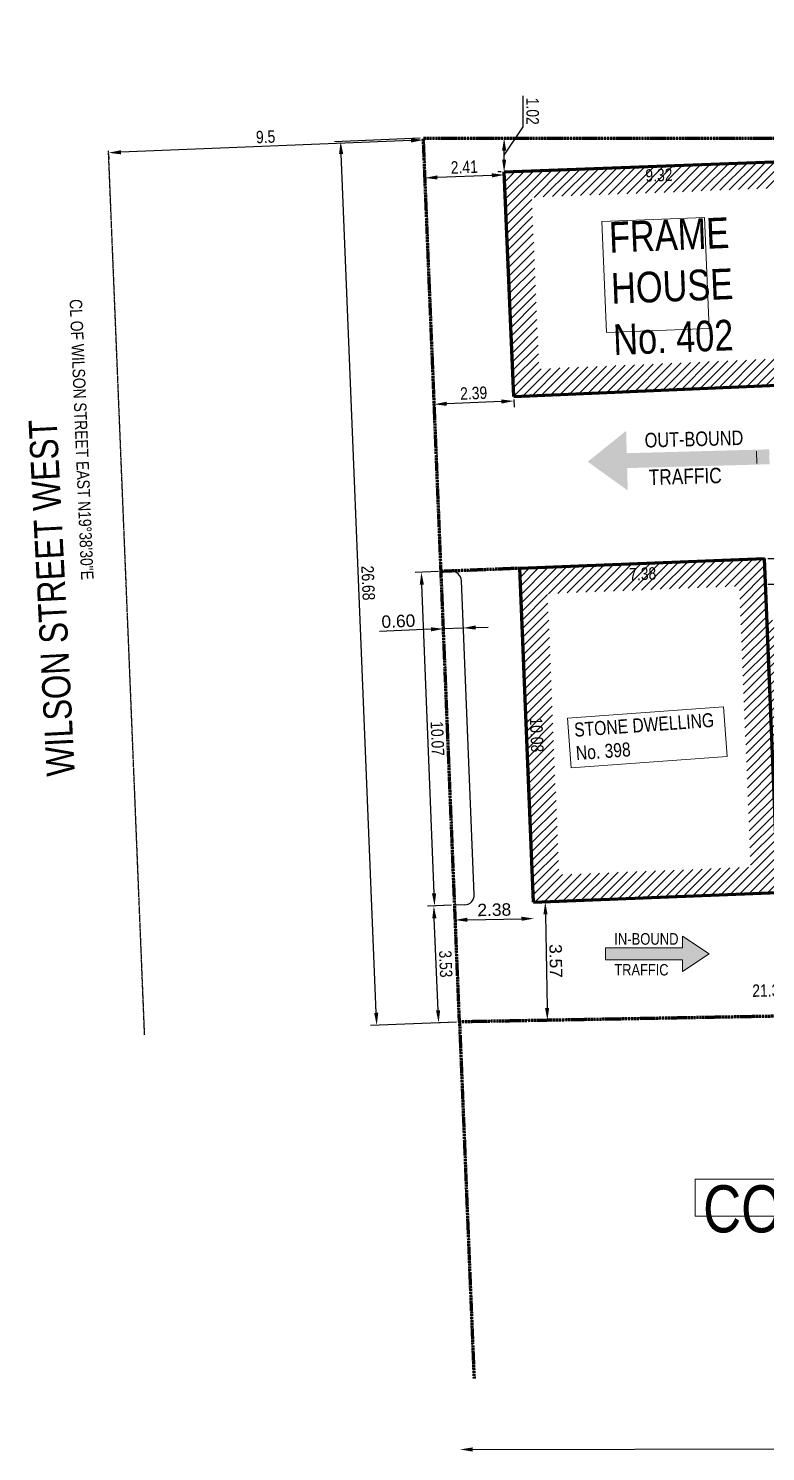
# Model space of a CAD drawing. Header units: metres. Extents: x -131662 to -32229, y -64241 to -2112.
# Drawn here: x -131662 to -109444, y -47651 to -4724 of the extents above; entities that cross this region are included whole.
import ezdxf

# ---------------------------------------------------------------- set-up
doc = ezdxf.new("R2010")
doc.units = ezdxf.units.M
doc.linetypes.add('ACAD_ISO08W100', pattern=[36, 24, -3, 6, -3])
doc.linetypes.add('ACAD_ISO09W100', pattern=[45, 24, -3, 6, -3, 6, -3])
for name, color, linetype, lineweight in [('C-ANNOTATIONS', 1, 'Continuous', 9), ('LR-BUILDING', 7, 'Continuous', 70), ('LR-CURB', 6, 'Continuous', 25), ('LR-HATCH', 9, 'Continuous', 0), ('LR-PROPERTY LINE', 4, 'ACAD_ISO09W100', 70)]:
    doc.layers.add(name, color=color, linetype=linetype, lineweight=lineweight)
doc.layers.add('LR- STREET', color=6, linetype='ACAD_ISO08W100')
doc.styles.add('300 Title Text', font='arial.ttf', dxfattribs={"width": 0.8, "height": 700})
doc.styles.add('Dimension Text', font='arial.ttf', dxfattribs={"width": 0.8})
doc.styles.add('DRAWING TEXT HIGH', font='arial.ttf', dxfattribs={"width": 0.8, "height": 2.5})
doc.styles.get("Standard").update_dxf_attribs({"font": 'arial.ttf'})
doc.styles.add('TITLE TEXT', font='arial.ttf', dxfattribs={"width": 0.8, "height": 3.5})
doc.dimstyles.new('Copy of DIM 150 - LENIN', dxfattribs={"dimscale": 150, "dimtxt": 2.5, "dimasz": 2.5, "dimexe": 1.25, "dimexo": 0.625, "dimtad": 1, "dimlfac": 0.001, "dimdsep": 46, "dimtxsty": 'Dimension Text', "dimcen": 2.5, "dimclrd": 256, "dimclre": 256, "dimclrt": 256, "dimadec": 0, "dimazin": 0, "dimtfac": 1, "dimtmove": 0, "dimatfit": 3, "dimfxl": 1, "dimarcsym": 0})
doc.dimstyles.new('DIM 150 - 2', dxfattribs={"dimscale": 150, "dimtxt": 2.5, "dimasz": 2.5, "dimexe": 1.25, "dimexo": 0.625, "dimtad": 1, "dimlfac": 0.001, "dimzin": 1, "dimdsep": 46, "dimtxsty": 'Standard', "dimcen": 2.5, "dimse1": 1, "dimse2": 1, "dimclrd": 256, "dimclre": 256, "dimclrt": 256, "dimadec": 0, "dimazin": 0, "dimtfac": 1, "dimtmove": 0, "dimatfit": 3, "dimfxl": 1, "dimarcsym": 0})
doc.dimstyles.new('DIM 150 - LR', dxfattribs={"dimscale": 150, "dimtxt": 2.5, "dimasz": 2.5, "dimexe": 1.25, "dimexo": 0.625, "dimtad": 1, "dimlfac": 0.001, "dimdsep": 46, "dimtxsty": 'Dimension Text', "dimcen": 2.5, "dimse1": 1, "dimse2": 1, "dimsd1": 1, "dimsd2": 1, "dimclrd": 256, "dimclre": 256, "dimclrt": 256, "dimadec": 0, "dimazin": 0, "dimtfac": 1, "dimtmove": 0, "dimatfit": 3, "dimfxl": 1, "dimarcsym": 0})

# ---------------------------------------------------------------- blocks, each defined once
blk = doc.blocks.new('OUTBOUND ARROW')
at = {"layer": 'C-ANNOTATIONS'}
h = blk.add_hatch(color=256, dxfattribs=at)
h.dxf.hatch_style = 1
h.paths.add_polyline_path([(973, -337), (7649, -337), (7649, 362), (973, 362), (973, 1411), (-864, 12), (973, -1386)])
blk.add_line((7058, 290), (7058, -290), dxfattribs=at)
at = {"layer": 'C-ANNOTATIONS', "attachment_point": 1, "style": 'TITLE TEXT'}
for s, insert, char_height, width in [('OUT-BOUND', (1828, 1286), 683.1, 3343.99), ('TRAFFIC', (1972, -434), 724.6, 3547.17)]:
    blk.add_mtext(s, dxfattribs=dict(at, insert=insert, char_height=char_height, width=width))
blk = doc.blocks.new('IN-BOUND TRAFFIC ARROW')
h = blk.add_hatch(color=1)
h.dxf.hatch_style = 1
h.paths.add_polyline_path([(-3355, 2023), (-3355, 997), (-10229, 983), (-10226, -72), (-3355, -86), (-3355, -1111), (-981, 456)])
for p, q in [((-3355, 997), (-3355, 2023)), ((-3355, 2023), (-981, 456)), ((-10229, 983), (-3355, 997)), ((-10229, 983), (-10226, -72)), ((-3355, -1111), (-981, 456)), ((-10229, -72), (-3355, -86)), ((-3355, -86), (-3355, -1111))]:
    blk.add_line(p, q)
at = {"layer": 'C-ANNOTATIONS', "attachment_point": 1, "style": 'DRAWING TEXT HIGH'}
for s, insert, char_height, width in [('IN-BOUND', (-9446, 2308), 1037.8, 5773), ('TRAFFIC', (-9437, -452), 1024.5, 4280.31)]:
    blk.add_mtext(s, dxfattribs=dict(at, insert=insert, char_height=char_height, width=width))
blk = doc.blocks.new('COMMERCIAL')
at = {"layer": 'C-ANNOTATIONS'}
blk.add_lwpolyline([(-2188, 427), (2188, 427), (2188, -427), (-2188, -427)], close=True, dxfattribs=at)
at = {"layer": 'C-ANNOTATIONS', "insert": (-2004, 284), "char_height": 1087.5, "width": 20.47, "attachment_point": 1, "style": '300 Title Text'}
blk.add_mtext('COMMERCIAL', dxfattribs=at)
blk = doc.blocks.new('A$C99141396')
at = {"layer": 'LR-BUILDING'}
blk.add_blockref('COMMERCIAL', (2188, 427), dxfattribs=at)
blk = doc.blocks.new('*D111')
at = {"layer": 'Defpoints', "color": 0, "transparency": 16777216}
for p in [(-116846, -21008), (-109471, -20717), (-109448, -21317)]:
    blk.add_point(p, dxfattribs=at)
at = {"layer": 'C-ANNOTATIONS', "transparency": 16777216, "insert": (-113146, -21178), "char_height": 375, "attachment_point": 5, "rotation": 2.2659, "style": 'Dimension Text'}
blk.add_mtext('7.38', dxfattribs=at)
blk = doc.blocks.new('*D112')
at = {"layer": 'Defpoints', "color": 0, "transparency": 16777216}
for p in [(-116846, -21008), (-116435, -31080), (-116423, -31079)]:
    blk.add_point(p, dxfattribs=at)
at = {"layer": 'C-ANNOTATIONS', "transparency": 16777216, "insert": (-116343, -26032), "char_height": 375, "attachment_point": 5, "rotation": 272.3375, "style": 'Dimension Text'}
blk.add_mtext('10.08', dxfattribs=at)
blk = doc.blocks.new('*D115')
at = {"layer": 'Defpoints', "color": 0, "transparency": 16777216}
for p in [(-119885, -4894), (-35536, -6866), (-35577, -7999)]:
    blk.add_point(p, dxfattribs=at)
at = {"layer": 'C-ANNOTATIONS', "transparency": 16777216, "insert": (-77679, -5029), "char_height": 375, "width": 3183.4, "attachment_point": 5, "rotation": 357.8907, "style": 'Dimension Text'}
blk.add_mtext('84.37N68%%D2\'38"W', dxfattribs=at)
blk = doc.blocks.new('*D116')
at = {"layer": 'C-ANNOTATIONS', "lineweight": -2, "transparency": 16777216}
blk.add_line((-118274, -47588), (-35579, -47459), dxfattribs=at)
at = {"layer": 'C-ANNOTATIONS', "transparency": 16777216}
for points in [[(-118274, -47526), (-118274, -47651), (-118649, -47589)], [(-35579, -47397), (-35579, -47522), (-35204, -47458)]]:
    blk.add_solid(points, dxfattribs=at)
at = {"layer": 'Defpoints', "color": 0, "transparency": 16777216}
for p in [(-118669, -34690), (-35224, -34560), (-35204, -47458)]:
    blk.add_point(p, dxfattribs=at)
at = {"layer": 'C-ANNOTATIONS', "transparency": 16777216, "insert": (-76927, -47238), "char_height": 375, "attachment_point": 5, "rotation": 0.0894}
blk.add_mtext('83.45', dxfattribs=at)
blk = doc.blocks.new('*D120')
at = {"layer": 'C-ANNOTATIONS', "lineweight": -2, "transparency": 16777216}
blk.add_line((-118430, -31609), (-116800, -31580), dxfattribs=at)
at = {"layer": 'C-ANNOTATIONS', "transparency": 16777216}
for points in [[(-118431, -31547), (-118429, -31672), (-118805, -31616)], [(-116801, -31518), (-116799, -31643), (-116425, -31573)]]:
    blk.add_solid(points, dxfattribs=at)
at = {"layer": 'Defpoints', "color": 0, "transparency": 16777216}
for p in [(-118813, -31166), (-116433, -31124), (-116425, -31573)]:
    blk.add_point(p, dxfattribs=at)
at = {"layer": 'C-ANNOTATIONS', "transparency": 16777216, "insert": (-117620, -31309), "char_height": 375, "attachment_point": 5, "rotation": 1.0236}
blk.add_mtext('2.38', dxfattribs=at)
blk = doc.blocks.new('*D121')
at = {"layer": 'C-ANNOTATIONS', "lineweight": -2, "transparency": 16777216}
blk.add_line((-116078, -31449), (-116027, -34268), dxfattribs=at)
at = {"layer": 'C-ANNOTATIONS', "transparency": 16777216}
for points in [[(-116015, -31448), (-116140, -31450), (-116084, -31074)], [(-115965, -34267), (-116090, -34269), (-116020, -34643)]]:
    blk.add_solid(points, dxfattribs=at)
at = {"layer": 'Defpoints', "color": 0, "transparency": 16777216}
for p in [(-116435, -31080), (-116371, -34649), (-116020, -34643)]:
    blk.add_point(p, dxfattribs=at)
at = {"layer": 'C-ANNOTATIONS', "transparency": 16777216, "insert": (-115767, -32853), "char_height": 375, "attachment_point": 5, "rotation": 271.0236}
blk.add_mtext('3.57', dxfattribs=at)
blk = doc.blocks.new('*D122')
at = {"layer": 'C-ANNOTATIONS', "lineweight": -2, "transparency": 16777216}
for p, q in [((-119528, -22849), (-121080, -22912)), ((-118557, -22809), (-119153, -22834)), ((-118183, -22794), (-117808, -22779))]:
    blk.add_line(p, q, dxfattribs=at)
at = {"layer": 'C-ANNOTATIONS', "transparency": 16777216}
for points in [[(-118185, -22732), (-118180, -22857), (-118557, -22809)], [(-119530, -22787), (-119525, -22911), (-119153, -22834)]]:
    blk.add_solid(points, dxfattribs=at)
at = {"layer": 'Defpoints', "color": 0, "transparency": 16777216}
for p in [(-119213, -21363), (-118617, -21338), (-119153, -22834)]:
    blk.add_point(p, dxfattribs=at)
at = {"layer": 'C-ANNOTATIONS', "transparency": 16777216, "insert": (-120512, -22604), "char_height": 375, "attachment_point": 5, "rotation": 2.3375}
blk.add_mtext('0.60', dxfattribs=at)
blk = doc.blocks.new('*D125')
at = {"layer": 'C-ANNOTATIONS', "lineweight": -2, "transparency": 16777216}
for p, q in [((-118907, -31170), (-119631, -31199)), ((-119315, -34342), (-119428, -31566)), ((-118763, -34694), (-119487, -34724))]:
    blk.add_line(p, q, dxfattribs=at)
at = {"layer": 'C-ANNOTATIONS', "transparency": 16777216}
for points in [[(-119365, -31564), (-119490, -31569), (-119443, -31192)], [(-119252, -34339), (-119377, -34344), (-119299, -34716)]]:
    blk.add_solid(points, dxfattribs=at)
at = {"layer": 'Defpoints', "color": 0, "transparency": 16777216}
for p in [(-119443, -31192), (-118813, -31166), (-118669, -34690)]:
    blk.add_point(p, dxfattribs=at)
at = {"layer": 'C-ANNOTATIONS', "transparency": 16777216, "insert": (-119086, -32942), "char_height": 375, "attachment_point": 5, "rotation": 272.3375, "style": 'Dimension Text'}
blk.add_mtext('3.53', dxfattribs=at)
blk = doc.blocks.new('*D126')
at = {"layer": 'C-ANNOTATIONS', "lineweight": -2, "transparency": 16777216}
for p, q in [((-119305, -21106), (-120006, -21133)), ((-119436, -30813), (-119804, -21501)), ((-118907, -31167), (-119608, -31195))]:
    blk.add_line(p, q, dxfattribs=at)
at = {"layer": 'C-ANNOTATIONS', "transparency": 16777216}
for points in [[(-119742, -21498), (-119867, -21503), (-119819, -21126)], [(-119373, -30810), (-119498, -30815), (-119421, -31187)]]:
    blk.add_solid(points, dxfattribs=at)
at = {"layer": 'Defpoints', "color": 0, "transparency": 16777216}
for p in [(-119819, -21126), (-119211, -21102), (-118813, -31163)]:
    blk.add_point(p, dxfattribs=at)
at = {"layer": 'C-ANNOTATIONS', "transparency": 16777216, "insert": (-119335, -26145), "char_height": 375, "attachment_point": 5, "rotation": 272.2659, "style": 'Dimension Text'}
blk.add_mtext('10.07', dxfattribs=at)
blk = doc.blocks.new('*D128')
at = {"layer": 'C-ANNOTATIONS', "lineweight": -2, "transparency": 16777216}
for p, q in [((-119431, -16017), (-119422, -16248)), ((-117405, -15978), (-119055, -16045)), ((-117032, -15919), (-117023, -16150))]:
    blk.add_line(p, q, dxfattribs=at)
at = {"layer": 'C-ANNOTATIONS', "transparency": 16777216}
for points in [[(-119057, -15983), (-119052, -16108), (-119430, -16060)], [(-117408, -15915), (-117402, -16040), (-117030, -15962)]]:
    blk.add_solid(points, dxfattribs=at)
at = {"layer": 'Defpoints', "color": 0, "transparency": 16777216}
for p in [(-117036, -15826), (-119435, -15924), (-119430, -16060)]:
    blk.add_point(p, dxfattribs=at)
at = {"layer": 'C-ANNOTATIONS', "transparency": 16777216, "insert": (-118242, -15726), "char_height": 375, "width": 691, "attachment_point": 5, "rotation": 2.3375, "style": 'Dimension Text'}
blk.add_mtext('2.39', dxfattribs=at)
blk = doc.blocks.new('*D129')
at = {"layer": 'C-ANNOTATIONS', "lineweight": -2, "transparency": 16777216}
for p, q in [((-119708, -9236), (-119701, -9420)), ((-117695, -9156), (-119334, -9218)), ((-117320, -9145), (-117313, -9329))]:
    blk.add_line(p, q, dxfattribs=at)
at = {"layer": 'C-ANNOTATIONS', "transparency": 16777216}
for points in [[(-119336, -9156), (-119332, -9280), (-119709, -9232)], [(-117697, -9093), (-117693, -9218), (-117320, -9142)]]:
    blk.add_solid(points, dxfattribs=at)
at = {"layer": 'Defpoints', "color": 0, "transparency": 16777216}
for p in [(-119712, -9142), (-119709, -9232), (-117324, -9052)]:
    blk.add_point(p, dxfattribs=at)
at = {"layer": 'C-ANNOTATIONS', "transparency": 16777216, "insert": (-118525, -8905), "char_height": 375, "width": 1017.64, "attachment_point": 5, "rotation": 2.1752, "style": 'Dimension Text'}
blk.add_mtext('2.41', dxfattribs=at)
blk = doc.blocks.new('*D130')
at = {"layer": 'C-ANNOTATIONS', "lineweight": -2, "transparency": 16777216}
for p, q in [((-116751, -7690), (-116751, -6755)), ((-117324, -8542), (-116751, -7690)), ((-117418, -8032), (-117512, -8032)), ((-117324, -8677), (-117324, -8407)), ((-117417, -9052), (-117511, -9052))]:
    blk.add_line(p, q, dxfattribs=at)
at = {"layer": 'C-ANNOTATIONS', "transparency": 16777216}
for points in [[(-117261, -8407), (-117386, -8407), (-117324, -8032)], [(-117261, -8677), (-117386, -8677), (-117324, -9052)]]:
    blk.add_solid(points, dxfattribs=at)
at = {"layer": 'Defpoints', "color": 0, "transparency": 16777216}
for p in [(-117324, -8032), (-117324, -8032), (-117324, -9052)]:
    blk.add_point(p, dxfattribs=at)
at = {"layer": 'C-ANNOTATIONS', "transparency": 16777216, "insert": (-116466, -7222), "char_height": 375, "attachment_point": 5, "rotation": 270.0231, "style": 'Dimension Text'}
blk.add_mtext('1.02', dxfattribs=at)
blk = doc.blocks.new('*D131')
at = {"layer": 'C-ANNOTATIONS', "lineweight": -2, "transparency": 16777216}
for p, q in [((-119851, -8036), (-122440, -8142)), ((-121180, -34418), (-122237, -8509)), ((-118763, -34694), (-121352, -34800))]:
    blk.add_line(p, q, dxfattribs=at)
at = {"layer": 'C-ANNOTATIONS', "transparency": 16777216}
for points in [[(-122175, -8507), (-122300, -8512), (-122253, -8135)], [(-121117, -34415), (-121242, -34420), (-121164, -34792)]]:
    blk.add_solid(points, dxfattribs=at)
at = {"layer": 'Defpoints', "color": 0, "transparency": 16777216}
for p in [(-122253, -8135), (-119757, -8033), (-118669, -34690)]:
    blk.add_point(p, dxfattribs=at)
at = {"layer": 'C-ANNOTATIONS', "transparency": 16777216, "insert": (-121424, -21452), "char_height": 375, "attachment_point": 5, "rotation": 272.3375, "style": 'Dimension Text'}
blk.add_mtext('26.68', dxfattribs=at)
blk = doc.blocks.new('*D94')
at = {"layer": 'C-ANNOTATIONS', "lineweight": -2, "transparency": 16777216}
for p, q in [((-104891, -19594), (-104891, -18627)), ((-107634, -21101), (-104891, -19594)), ((-107634, -20341), (-107634, -19966)), ((-109373, -20716), (-107447, -20716)), ((-107634, -20716), (-107634, -21486)), ((-107634, -20716), (-107634, -21486)), ((-109373, -21486), (-107447, -21486)), ((-107634, -21861), (-107634, -22236))]:
    blk.add_line(p, q, dxfattribs=at)
at = {"layer": 'C-ANNOTATIONS', "transparency": 16777216}
for points in [[(-107697, -20341), (-107572, -20341), (-107634, -20716)], [(-107697, -21861), (-107572, -21861), (-107634, -21486)]]:
    blk.add_solid(points, dxfattribs=at)
at = {"layer": 'Defpoints', "color": 0, "transparency": 16777216}
for p in [(-109467, -20716), (-109467, -21486), (-107634, -21486)]:
    blk.add_point(p, dxfattribs=at)
at = {"layer": 'C-ANNOTATIONS', "transparency": 16777216, "insert": (-105177, -19110), "char_height": 375, "attachment_point": 5, "rotation": 90, "style": 'Dimension Text'}
blk.add_mtext('0.77', dxfattribs=at)
blk = doc.blocks.new('*D103')
at = {"layer": 'C-ANNOTATIONS', "lineweight": -2, "transparency": 16777216}
for p, q in [((-120130, -8102), (-128873, -8459)), ((-119753, -8126), (-119747, -8274)), ((-129246, -8514), (-129240, -8662))]:
    blk.add_line(p, q, dxfattribs=at)
at = {"layer": 'C-ANNOTATIONS', "transparency": 16777216}
for points in [[(-120132, -8040), (-120127, -8164), (-119755, -8087)], [(-128875, -8396), (-128870, -8521), (-129247, -8474)]]:
    blk.add_solid(points, dxfattribs=at)
at = {"layer": 'Defpoints', "color": 0, "transparency": 16777216}
for p in [(-119757, -8033), (-129249, -8420), (-129247, -8474)]:
    blk.add_point(p, dxfattribs=at)
at = {"layer": 'C-ANNOTATIONS', "transparency": 16777216, "insert": (-124513, -7995), "char_height": 375, "attachment_point": 5, "rotation": 2.3375, "style": 'Dimension Text'}
blk.add_mtext('9.5', dxfattribs=at)
blk = doc.blocks.new('*D138')
at = {"layer": 'Defpoints', "color": 0, "transparency": 16777216}
for p in [(-118678, -34195), (-97333, -34309), (-118669, -34690)]:
    blk.add_point(p, dxfattribs=at)
at = {"layer": 'C-ANNOTATIONS', "transparency": 16777216, "insert": (-108015, -33719), "char_height": 375, "width": 4148.05, "attachment_point": 5, "rotation": 1.0236, "style": 'Dimension Text'}
blk.add_mtext('21.34 N69%%D02\'40"W', dxfattribs=at)

msp = doc.modelspace()

# ---------------------------------------------------------------- hatches: boundary and pattern name
at = {"layer": 'LR-HATCH'}
h = msp.add_hatch(dxfattribs=at)
h.set_pattern_fill('ANSI31', color=256, scale=60)
h.set_pattern_definition([(45, (-19278.33, -19358.95), (-134.70384, 134.70384), [])])
h.paths.add_polyline_path([(-109471.439, -20716.576), (-116845.674, -21008.359), (-116434.553, -31079.98), (-109060.318, -30788.197)])
h.paths.add_polyline_path([(-116013.67, -21776.065), (-110238.185, -21547.541), (-109892.322, -30020.491), (-115667.807, -30249.015)], flags=16)
h.paths.add_polyline_path([(-103160.456, -22328.319), (-109395.577, -22575.03), (-109185.123, -27730.74), (-102949.997, -27484.029)])
h.paths.add_polyline_path([(-103927.202, -23159.284), (-103782.001, -26716.324), (-108418.376, -26899.776), (-108563.573, -23342.735)], flags=16)
h.paths.add_polyline_path([(-108010.355, -8697.949), (-117323.733, -9051.697), (-117035.884, -15825.583), (-107724.287, -15429.897)])
h.paths.add_polyline_path([(-108557.531, -14664.582), (-116270.57, -14992.34), (-116490.337, -9820.619), (-108775.821, -9527.6)], flags=16)
h.paths.add_polyline_path([(-99340.988, -8734.46), (-107993.18, -9102.127), (-107734.2, -15196.626), (-99082.008, -14828.96)])
h.paths.add_polyline_path([(-100106.302, -9567.704), (-99915.251, -14063.646), (-106968.886, -14363.383), (-107159.936, -9867.441)], flags=16)
h.paths.add_polyline_path([(-95370.683, -8892.863), (-99326.8, -9068.186), (-99191.765, -12115.196), (-95235.648, -11939.872)])
h.paths.add_polyline_path([(-96134.48, -9727.497), (-96070.283, -11176.075), (-98427.969, -11280.561), (-98492.165, -9831.983)], flags=16)

# ---------------------------------------------------------------- linework, layer by layer
at = {"layer": 'C-ANNOTATIONS'}
for points in [[(-114373.879, -10547.384), (-111283.598, -10421.787), (-111147.426, -13772.256), (-114237.707, -13897.853)], [(-115413.251, -25524.215), (-110707.125, -25186.568), (-110599.309, -26689.316), (-115305.435, -27026.963)]]:
    msp.add_lwpolyline(points, close=True, dxfattribs=at)
at = {"layer": 'LR- STREET'}
msp.add_line((-128161.251, -35077.94), (-129249.415, -8420.14), dxfattribs=at)
at = {"layer": 'LR-BUILDING'}
for p, q in [((-117323.733, -9051.697), (-108010.355, -8697.949)), ((-117035.884, -15825.583), (-117323.733, -9051.697)), ((-116524.302, -9021.332), (-116524.455, -9017.732)), ((-117293.369, -9851.12), (-117289.769, -9850.983)), ((-117035.884, -15825.583), (-107724.287, -15429.897)), ((-116845.674, -21008.359), (-109471.439, -20716.576)), ((-116434.553, -31079.98), (-116845.674, -21008.359)), ((-116046.299, -20976.73), (-116046.34, -20975.731)), ((-116046.299, -20976.73), (-116046.34, -20975.731)), ((-109060.318, -30788.197), (-109471.439, -20716.576)), ((-116814.045, -21807.734), (-116813.046, -21807.694)), ((-116814.045, -21807.734), (-116813.046, -21807.694)), ((-116434.553, -31079.98), (-109060.318, -30788.197)), ((-109859.652, -30820.825), (-109859.693, -30819.826))]:
    msp.add_line(p, q, dxfattribs=at)
at = {"layer": 'LR-CURB'}
for p, q in [((-118917.009, -21096.31), (-119223.842, -21101.792)), ((-118225.483, -30848.553), (-118611.819, -21384.102)), ((-118519.951, -31160.823), (-118813.022, -31166.059)), ((-118519.951, -31160.823), (-118813.022, -31166.059))]:
    msp.add_line(p, q, dxfattribs=at)
for centre, start, end in [((-118911.648, -21396.341), 2.3375, 91.0236111), ((-118525.312, -30860.792), 271.0236111, 2.3375)]:
    msp.add_arc(centre, 300.079, start, end, dxfattribs=at)
at = {"layer": 'LR-PROPERTY LINE'}
for p, q in [((-119757.32, -8032.676), (-35577.327, -7998.802)), ((-119757.32, -8032.676), (-35577.327, -7998.802)), ((-118669.156, -34690.476), (-119757.32, -8032.676)), ((-116845.674, -21008.359), (-119223.815, -21102.457)), ((-97332.561, -34309.249), (-118669.156, -34690.476)), ((-118669.156, -34690.476), (-118230.14, -45445.477))]:
    msp.add_line(p, q, dxfattribs=at)

# ---------------------------------------------------------------- block references
at = {"xscale": 1.307950726928759, "yscale": 1.307950726928759, "zscale": 1.307950726928759}
msp.add_blockref('A$C99141396', (-111566.555, -40548.533), dxfattribs=at)
at = {"layer": 'C-ANNOTATIONS', "xscale": 0.6435798356927556, "yscale": 0.6435798356927556, "zscale": 0.6435798356927556, "rotation": 1.547047549049954}
msp.add_blockref('OUTBOUND ARROW', (-114247.478, -17785.882), dxfattribs=at)
at = {"layer": 'C-ANNOTATIONS', "xscale": 0.3377392105775791, "yscale": 0.3377392105775791, "zscale": 0.3377392105775791}
msp.add_blockref('IN-BOUND TRAFFIC ARROW', (-110812.972, -32791.917), dxfattribs=at)

# ---------------------------------------------------------------- texts
at = {"layer": 'C-ANNOTATIONS', "insert": (-112656.609, -9149.564), "char_height": 375, "attachment_point": 5, "rotation": 2.1752053, "style": 'Dimension Text'}
msp.add_mtext('9.32', dxfattribs=at)
at = {"layer": 'C-ANNOTATIONS', "attachment_point": 1, "style": 'DRAWING TEXT HIGH'}
for s, insert, char_height, width, rotation in [('FRAME\\PHOUSE\\PNo. 402', (-114180.734, -10564.6), 926.1867, 4633.54127, 2.3273778), ('CL OF WILSON STREET EAST N19%%D38\'30"E', (-130049.813, -12880.811), 375, 10436.13874, 272.3875014), ('WILSON STREET WEST', (-131110.75, -27298.612), 850.46563, 23474.31974, 92.9377762), ('STONE DWELLING\\PNo. 398', (-115225.92, -25670.384), 422.52198, 5354.39874, 4.1037214)]:
    msp.add_mtext(s, dxfattribs=dict(at, insert=insert, char_height=char_height, width=width, rotation=rotation))

# ---------------------------------------------------------------- dimensions: what is measured, and where the dimension line sits
at = {"layer": 'C-ANNOTATIONS'}
for p1, p2, distance, text, dimstyle, picture, middle in [((-119885.452, -4893.691), (-35577.327, -7998.802), 1133.297, '<>N68%%D2\'38"W', 'DIM 150 - LR', '*D115', (-77679.176, -5028.568)), ((-117323.733, -9051.697), (-119712.021, -9142.41), 89.906, '2.41', 'Copy of DIM 150 - LENIN', '*D129', (-118525.169, -8905.08)), ((-117035.884, -15825.583), (-119435.218, -15923.524), 136.981, '2.39', 'Copy of DIM 150 - LENIN', '*D128', (-118241.602, -15726.315)), ((-97332.561, -34309.249), (-118669.156, -34690.476), -495.364, '<> N69%%D02\'40"W', 'DIM 150 - LR', '*D138', (-108014.806, -33719.281))]:
    dim = msp.add_aligned_dim(p1=p1, p2=p2, distance=distance, text=text, dimstyle=dimstyle, dxfattribs=at)
    dim.commit()
    dim.dimension.update_dxf_attribs({"geometry": picture, "text_midpoint": middle})
for base, p1, p2, angle, picture, middle, dimtype in [((-117324.144, -8031.697), (-117323.733, -9051.697), (-117324.144, -8031.697), 90.0230556, '*D130', (-116750.808, -7596.25), 161), ((-107634.108, -21485.974), (-109466.756, -20716.391), (-109466.756, -21485.974), 90, '*D94', (-104891.354, -19499.983), 160)]:
    dim = msp.add_linear_dim(base=base, p1=p1, p2=p2, angle=angle, dimstyle='Copy of DIM 150 - LENIN', override={"dimtmove": 1}, dxfattribs=at)
    dim.commit()
    dim.dimension.update_dxf_attribs({"geometry": picture, "text_midpoint": middle, "dimtype": dimtype})
for p1, p2, distance, dimstyle, picture, middle in [((-119757.32, -8032.676), (-129249.415, -8420.14), 54.089, 'Copy of DIM 150 - LENIN', '*D103', (-124512.794, -7995.475)), ((-118669.156, -34690.476), (-119757.32, -8032.676), 2497.414, 'Copy of DIM 150 - LENIN', '*D131', (-121423.597, -21451.802)), ((-116845.674, -21008.359), (-109471.439, -20716.576), -600.801, 'DIM 150 - LR', '*D111', (-113146.084, -21177.679)), ((-116845.674, -21008.359), (-116434.553, -31079.98), 11.972, 'DIM 150 - LR', '*D112', (-116343.174, -26032.048)), ((-118813.129, -31163.441), (-119211.24, -21101.96), 608.25, 'Copy of DIM 150 - LENIN', '*D126', (-119334.967, -26145.472)), ((-118669.156, -34690.476), (-118813.022, -31166.059), 630.738, 'Copy of DIM 150 - LENIN', '*D125', (-119086.197, -32942.355)), ((-118813.022, -31166.059), (-116432.776, -31123.531), -449.932, 'DIM 150 - 2', '*D120', (-117619.958, -31309.358)), ((-116434.553, -31079.98), (-116370.777, -34649.41), 350.385, 'DIM 150 - 2', '*D121', (-115767.039, -32853.338)), ((-118669.156, -34690.476), (-35223.953, -34560.311), -12898.131, 'DIM 150 - 2', '*D116', (-76926.88, -47238.167))]:
    dim = msp.add_aligned_dim(p1=p1, p2=p2, distance=distance, dimstyle=dimstyle, dxfattribs=at)
    dim.commit()
    dim.dimension.update_dxf_attribs({"geometry": picture, "text_midpoint": middle})
dim = msp.add_linear_dim(base=(-119153.146, -22833.711), p1=(-118617.25, -21338.226), p2=(-119213.198, -21362.552), angle=182.3375, dimstyle='DIM 150 - 2', dxfattribs=at)
dim.commit()
dim.dimension.update_dxf_attribs({"geometry": '*D122', "text_midpoint": (-120500.654, -22888.716), "dimtype": 161})

doc.saveas('drawing.dxf')
